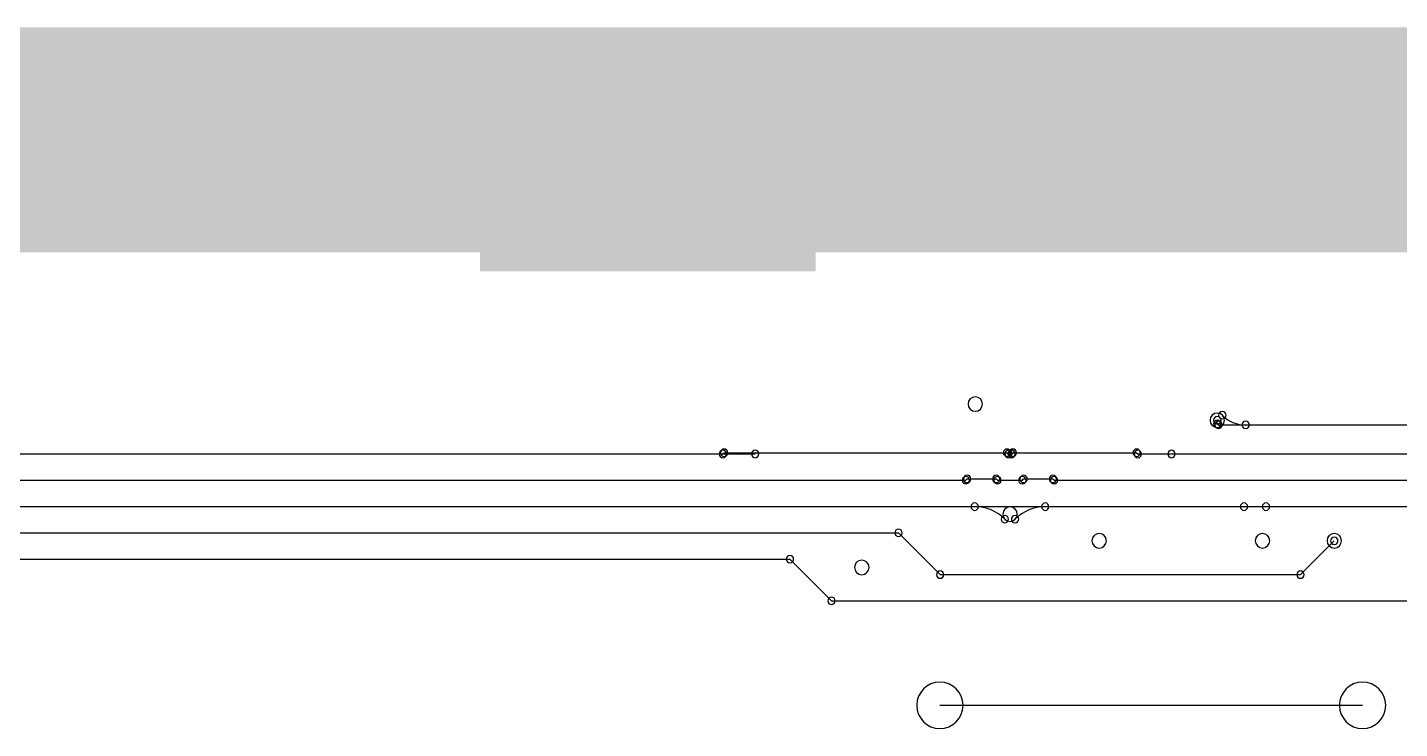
# Model space of a CAD drawing. Header units: inches. Extents: x 32166 to 66782, y 2386 to 7162.
# Drawn here: x 33452.5 to 33559.1, y 3560.8 to 3615.2 of the extents above; entities that cross this region are included whole.
import ezdxf

# ---------------------------------------------------------------- set-up
doc = ezdxf.new("R2010")
doc.units = ezdxf.units.IN
doc.header["$LTSCALE"] = 0.64311
doc.header["$MEASUREMENT"] = 0
for name, color, linetype in [('KEEPOUTLAYER', 6, 'CONTINUOUS'), ('MIDLAYER1', 16, 'CONTINUOUS'), ('MULTILAYER', 9, 'CONTINUOUS')]:
    doc.layers.add(name, color=color, linetype=linetype)

msp = doc.modelspace()

# ---------------------------------------------------------------- linework, layer by layer
at = {"layer": 'KEEPOUTLAYER'}
msp.add_line((33523.41, 3562.6), (33556.26, 3562.6), dxfattribs=at)
for centre, start, end in [((33523.41, 3562.6), 0, 180), ((33556.26, 3562.6), 0, 180), ((33523.41, 3562.6), 180, 0), ((33556.26, 3562.6), 180, 0)]:
    msp.add_arc(centre, 1.8, start, end, dxfattribs=at)
at = {"layer": 'MIDLAYER1'}
for p, q in [((33544.97, 3584.47), (33544.97, 3584.74)), ((33544.97, 3584.47), (33545.06, 3584.38)), ((33545.06, 3584.38), (33569.94, 3584.38)), ((33382.52, 3582.12), (33506.54, 3582.12)), ((33506.54, 3582.12), (33506.64, 3582.22)), ((33506.54, 3582.12), (33509.06, 3582.12)), ((33506.64, 3582.22), (33528.63, 3582.22)), ((33528.63, 3582.22), (33528.74, 3582.12)), ((33528.74, 3582.12), (33528.97, 3582.12)), ((33528.97, 3582.12), (33529.08, 3582.22)), ((33529.08, 3582.22), (33538.7, 3582.22)), ((33538.7, 3582.22), (33538.8, 3582.12)), ((33538.8, 3582.12), (33541.41, 3582.12)), ((33538.8, 3582.12), (33569.31, 3582.12)), ((33397.66, 3580.08), (33525.43, 3580.08)), ((33525.43, 3580.08), (33525.53, 3580.18)), ((33525.53, 3580.18), (33527.79, 3580.18)), ((33527.79, 3580.18), (33527.89, 3580.08)), ((33527.89, 3580.08), (33529.82, 3580.08)), ((33529.82, 3580.08), (33529.92, 3580.18)), ((33529.92, 3580.18), (33532.18, 3580.18)), ((33532.18, 3580.18), (33532.28, 3580.08)), ((33532.28, 3580.08), (33568.46, 3580.08)), ((33398.5, 3578.03), (33547.04, 3578.03)), ((33547.04, 3578.03), (33548.75, 3578.03)), ((33547.04, 3578.03), (33567.62, 3578.03)), ((33399.35, 3575.99), (33520.19, 3575.99)), ((33520.19, 3575.99), (33523.43, 3572.75)), ((33551.43, 3572.75), (33554.06, 3575.38)), ((33409.83, 3573.95), (33511.76, 3573.95)), ((33511.76, 3573.95), (33514.99, 3570.71)), ((33523.43, 3572.75), (33551.43, 3572.75)), ((33514.99, 3570.71), (33569.31, 3570.71))]:
    msp.add_line(p, q, dxfattribs=at)
for centre, radius, start, end in [((33526.16, 3586), 0.562, 0, 180), ((33526.16, 3586), 0.562, 180, 0), ((33544.97, 3584.74), 0.562, 0, 180), ((33544.97, 3584.74), 0.286, 0, 180), ((33545.36, 3585.13), 0.286, 0, 180), ((33545.36, 3585.13), 0.286, 180, 0), ((33547.17, 3586.94), 2.57, 224.9999, 269.9999), ((33544.97, 3584.74), 0.562, 180, 0), ((33544.97, 3584.47), 0.286, 0, 180), ((33544.97, 3584.47), 0.286, 0, 180), ((33544.97, 3584.74), 0.286, 180, 0), ((33544.97, 3584.47), 0.286, 180, 0), ((33544.97, 3584.47), 0.286, 180, 0), ((33545.06, 3584.38), 0.286, 0, 180), ((33545.06, 3584.38), 0.286, 0, 180), ((33545.06, 3584.38), 0.286, 180, 0), ((33545.06, 3584.38), 0.286, 180, 0), ((33547.17, 3584.38), 0.286, 0, 180), ((33547.17, 3584.38), 0.286, 180, 0), ((33506.54, 3582.12), 0.286, 0, 180), ((33506.54, 3582.12), 0.286, 0, 180), ((33506.54, 3582.12), 0.286, 0, 180), ((33506.54, 3582.12), 0.286, 180, 0), ((33506.54, 3582.12), 0.286, 180, 0), ((33506.54, 3582.12), 0.286, 180, 0), ((33506.64, 3582.22), 0.286, 0, 180), ((33506.64, 3582.22), 0.286, 0, 180), ((33506.64, 3582.22), 0.286, 180, 0), ((33506.64, 3582.22), 0.286, 180, 0), ((33509.06, 3582.12), 0.286, 0, 180), ((33509.06, 3582.12), 0.286, 180, 0), ((33528.63, 3582.22), 0.286, 0, 180), ((33528.63, 3582.22), 0.286, 0, 180), ((33528.63, 3582.22), 0.286, 180, 0), ((33528.63, 3582.22), 0.286, 180, 0), ((33528.74, 3582.12), 0.286, 0, 180), ((33528.74, 3582.12), 0.286, 0, 180), ((33528.74, 3582.12), 0.286, 180, 0), ((33528.74, 3582.12), 0.286, 180, 0), ((33528.97, 3582.12), 0.286, 0, 180), ((33528.97, 3582.12), 0.286, 0, 180), ((33528.97, 3582.12), 0.286, 180, 0), ((33528.97, 3582.12), 0.286, 180, 0), ((33529.08, 3582.22), 0.286, 0, 180), ((33529.08, 3582.22), 0.286, 0, 180), ((33529.08, 3582.22), 0.286, 180, 0), ((33529.08, 3582.22), 0.286, 180, 0), ((33538.7, 3582.22), 0.286, 0, 180), ((33538.7, 3582.22), 0.286, 0, 180), ((33538.7, 3582.22), 0.286, 180, 0), ((33538.7, 3582.22), 0.286, 180, 0), ((33538.8, 3582.12), 0.286, 0, 180), ((33538.8, 3582.12), 0.286, 0, 180), ((33538.8, 3582.12), 0.286, 0, 180), ((33538.8, 3582.12), 0.286, 180, 0), ((33538.8, 3582.12), 0.286, 180, 0), ((33538.8, 3582.12), 0.286, 180, 0), ((33541.41, 3582.12), 0.286, 0, 180), ((33541.41, 3582.12), 0.286, 180, 0), ((33525.43, 3580.08), 0.286, 0, 180), ((33525.43, 3580.08), 0.286, 0, 180), ((33525.43, 3580.08), 0.286, 180, 0), ((33525.43, 3580.08), 0.286, 180, 0), ((33525.53, 3580.18), 0.286, 0, 180), ((33525.53, 3580.18), 0.286, 0, 180), ((33525.53, 3580.18), 0.286, 180, 0), ((33525.53, 3580.18), 0.286, 180, 0), ((33527.79, 3580.18), 0.286, 0, 180), ((33527.79, 3580.18), 0.286, 0, 180), ((33527.79, 3580.18), 0.286, 180, 0), ((33527.79, 3580.18), 0.286, 180, 0), ((33527.89, 3580.08), 0.286, 0, 180), ((33527.89, 3580.08), 0.286, 0, 180), ((33527.89, 3580.08), 0.286, 180, 0), ((33527.89, 3580.08), 0.286, 180, 0), ((33529.82, 3580.08), 0.286, 0, 180), ((33529.82, 3580.08), 0.286, 0, 180), ((33529.82, 3580.08), 0.286, 180, 0), ((33529.82, 3580.08), 0.286, 180, 0), ((33529.92, 3580.18), 0.286, 0, 180), ((33529.92, 3580.18), 0.286, 0, 180), ((33529.92, 3580.18), 0.286, 180, 0), ((33529.92, 3580.18), 0.286, 180, 0), ((33532.18, 3580.18), 0.286, 0, 180), ((33532.18, 3580.18), 0.286, 0, 180), ((33532.18, 3580.18), 0.286, 180, 0), ((33532.18, 3580.18), 0.286, 180, 0), ((33532.28, 3580.08), 0.286, 0, 180), ((33532.28, 3580.08), 0.286, 0, 180), ((33532.28, 3580.08), 0.286, 180, 0), ((33532.28, 3580.08), 0.286, 180, 0), ((33526.11, 3578.03), 0.286, 0, 180), ((33526.11, 3578.03), 0.286, 0, 180), ((33526.11, 3578.03), 0.286, 180, 0), ((33526.11, 3578.03), 0.286, 180, 0), ((33526.11, 3574.7), 3.33, 44.9998, 89.9998), ((33526.11, 3574.7), 3.33, 44.9998, 89.9998), ((33528.86, 3577.45), 0.562, 0, 180), ((33528.86, 3577.45), 0.562, 180, 0), ((33531.6, 3574.7), 3.33, 90.0002, 135.0002), ((33531.6, 3574.7), 3.33, 90.0002, 135.0002), ((33531.6, 3578.03), 0.286, 0, 180), ((33531.6, 3578.03), 0.286, 0, 180), ((33531.6, 3578.03), 0.286, 180, 0), ((33531.6, 3578.03), 0.286, 180, 0), ((33547.04, 3578.03), 0.286, 0, 180), ((33547.04, 3578.03), 0.286, 0, 180), ((33547.04, 3578.03), 0.286, 0, 180), ((33547.04, 3578.03), 0.286, 180, 0), ((33547.04, 3578.03), 0.286, 180, 0), ((33547.04, 3578.03), 0.286, 180, 0), ((33548.75, 3578.03), 0.286, 0, 180), ((33548.75, 3578.03), 0.286, 180, 0), ((33528.46, 3577.06), 0.286, 0, 180), ((33528.46, 3577.06), 0.286, 0, 180), ((33528.46, 3577.06), 0.286, 180, 0), ((33528.46, 3577.06), 0.286, 180, 0), ((33529.25, 3577.06), 0.286, 0, 180), ((33529.25, 3577.06), 0.286, 0, 180), ((33529.25, 3577.06), 0.286, 180, 0), ((33529.25, 3577.06), 0.286, 180, 0), ((33520.19, 3575.99), 0.286, 0, 180), ((33520.19, 3575.99), 0.286, 0, 180), ((33520.19, 3575.99), 0.286, 180, 0), ((33520.19, 3575.99), 0.286, 180, 0), ((33535.79, 3575.38), 0.562, 0, 180), ((33535.79, 3575.38), 0.562, 180, 0), ((33548.48, 3575.38), 0.562, 0, 180), ((33548.48, 3575.38), 0.562, 180, 0), ((33554.06, 3575.38), 0.562, 0, 180), ((33554.06, 3575.38), 0.562, 180, 0), ((33554.06, 3575.38), 0.286, 0, 180), ((33554.06, 3575.38), 0.286, 180, 0), ((33511.76, 3573.95), 0.286, 0, 180), ((33511.76, 3573.95), 0.286, 0, 180), ((33511.76, 3573.95), 0.286, 180, 0), ((33511.76, 3573.95), 0.286, 180, 0), ((33517.34, 3573.31), 0.562, 0, 180), ((33517.34, 3573.31), 0.562, 180, 0), ((33523.43, 3572.75), 0.286, 0, 180), ((33523.43, 3572.75), 0.286, 0, 180), ((33523.43, 3572.75), 0.286, 180, 0), ((33523.43, 3572.75), 0.286, 180, 0), ((33551.43, 3572.75), 0.286, 0, 180), ((33551.43, 3572.75), 0.286, 0, 180), ((33551.43, 3572.75), 0.286, 180, 0), ((33551.43, 3572.75), 0.286, 180, 0), ((33514.99, 3570.71), 0.286, 0, 180), ((33514.99, 3570.71), 0.286, 0, 180), ((33514.99, 3570.71), 0.286, 180, 0), ((33514.99, 3570.71), 0.286, 180, 0)]:
    msp.add_arc(centre, radius, start, end, dxfattribs=at)
for points in [[(33257.55, 3597.79), (33668.81, 3597.79), (33257.55, 3615.25), (33668.81, 3615.25)], [(33487.67, 3596.31), (33513.77, 3596.31), (33487.67, 3607.56), (33513.77, 3607.56)]]:
    msp.add_solid(points, dxfattribs=at)
at = {"layer": 'MULTILAYER'}
for centre, start, end in [((33526.16, 3586), 0, 180), ((33526.16, 3586), 180, 0), ((33544.97, 3584.74), 0, 180), ((33544.97, 3584.74), 180, 0), ((33528.86, 3577.45), 0, 180), ((33528.86, 3577.45), 180, 0), ((33535.79, 3575.38), 0, 180), ((33535.79, 3575.38), 180, 0), ((33548.48, 3575.38), 0, 180), ((33548.48, 3575.38), 180, 0), ((33554.06, 3575.38), 0, 180), ((33554.06, 3575.38), 180, 0), ((33517.34, 3573.31), 0, 180), ((33517.34, 3573.31), 180, 0)]:
    msp.add_arc(centre, 0.562, start, end, dxfattribs=at)
msp.add_solid([(33487.67, 3596.31), (33513.77, 3596.31), (33487.67, 3607.56), (33513.77, 3607.56)], dxfattribs=at)

doc.saveas('drawing.dxf')
